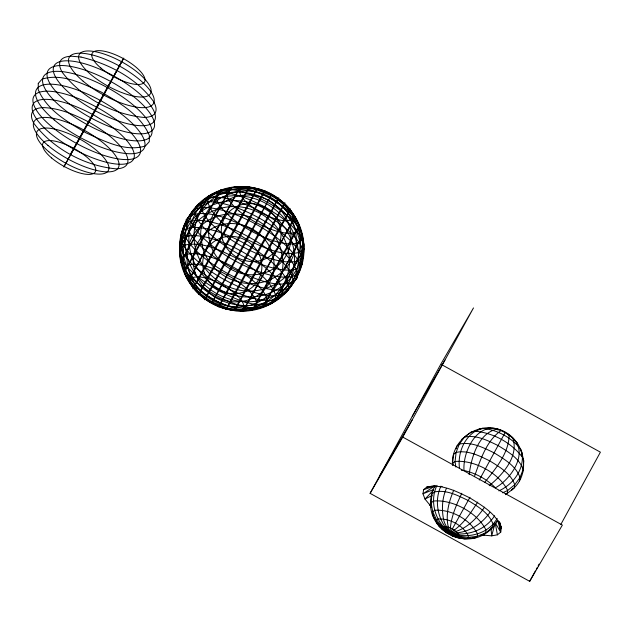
<?xml version="1.0" encoding="UTF-8"?>
<svg xmlns="http://www.w3.org/2000/svg" width="632" height="632" viewBox="0 0 632 632"><rect width="100%" height="100%" fill="white"/><g stroke="black" fill="none" stroke-linecap="round" stroke-linejoin="round"><path stroke-width="0.95" d="M484.057 533.305L484.025 535.186L491.728 535.857L497.408 534.822L500.686 532.16L501.342 528.052L499.849 522.593M469.157 474.64C471.338 457.726 477.974 433.513 496.902 429.049C523.541 434.524 533.495 473.099 511.644 490.077L512.789 488.528M511.264 436.846C530.098 451.785 511.335 478.938 495.433 487.825C486.917 479.222 475.809 473.147 464.007 470.5C462.521 450.213 479.032 418.329 503.135 431.214M431.569 507.085L424.988 499.059L422.974 493.782L423.622 489.674L426.9 487.011L434.974 485.834C413.715 528.099 473.447 560.995 497.826 520.492L500.686 532.16L495.148 522.656L497.408 534.822M452.457 464.378C450.916 440.006 478.669 420.446 501.018 430.408M522.601 472.681L522.83 470.026M522.988 468.249L523.833 460.918L522.403 457.189L520.942 449.534C511.888 437.684 497.273 429.736 482.453 428.314L475.272 431.206L471.259 431.933L461.897 439.208M434.713 487.509L434.974 485.834L423.622 489.674M452.449 465.302L453.523 454.511L456.107 452.417C467.917 449.818 479.522 455.933 489.863 460.941C499.478 466.961 510.861 473.4 514.74 484.744L514.227 487.983L505.624 494.682M456.241 448.783L456.636 446.271L459.314 444.099L464.481 437.115C476.291 434.516 487.896 440.63 498.237 445.639C507.859 451.659 519.243 458.097 523.122 469.442L520.018 477.571L519.488 480.92M506.027 494.319L507.188 493.379L507.646 490.479C499.272 473.194 474.126 459.575 455.072 461.494L452.757 463.367L453.089 465.144M521.85 454.155L522.103 452.575L519.852 448.357M494.903 523.604L491.728 535.857L490.977 528.249M474.395 476.631C480.288 460.254 486.166 440.97 501.002 430.605L505.173 432.659L512.615 437.707C519.441 456.067 502.487 474.932 489.215 485.7M505.3 432.28L479.285 480.028M431.34 497.313L432.035 495.512M437.012 485.329C430.376 498.782 433.726 515.507 443.324 526.669C449.312 531.251 454.724 539.12 463.098 538.488M440.938 486.158C432.888 503.428 439.264 524.331 453.444 536.347L464.441 538.93L475.288 537.848L477.176 536.315L485.526 532.95L492.565 527.546L493.079 524.315L497.305 518.572M446.413 488.362C442.218 497.874 441.555 508.713 443.467 518.864C444.462 525.232 449.052 529.782 451.327 535.541L457.56 537.713M453.752 490.219C448.112 503.301 444.288 519.093 450.213 532.721L457.007 536.979L458.208 536.758L466.764 538.511L468.099 537.429L477.176 536.315L477.555 533.945C469.845 519.259 451.13 509.131 434.626 510.277L432.738 511.809L432.359 514.179L437.226 523.928L445.315 531.868C463.066 537.579 484.349 531.923 494.627 515.759M89.041 122.174C74.845 114.795 59.645 108.088 43.403 107.606A54.028 18.565 28.7 0 0 34.073 123.667C53.341 148.891 84.467 165.821 116.019 168.847A54.028 18.565 28.7 0 0 125.349 152.794C116.462 139.34 102.724 130.184 89.041 122.174L93.781 112.535L123.746 58.097L96.901 107.922L63.816 166.974L93.781 112.535M461.787 493.268C456.012 505.639 450.063 518.817 450.213 532.721L449.162 534.475M70.381 154.287L121.913 61.146M370.099 493.347L440.812 364.174L473.494 307.926L402.774 437.099L370.099 493.347L529.679 581.337L562.362 525.089L402.774 437.099M529.679 581.337L535.336 571.004M536.284 569.282L537.224 567.56M538.164 565.837L539.112 564.115M560.797 524.505L600.4 452.172L441.673 364.656M469.955 497.305L450.213 532.721L447.116 533.218L441.847 529.047M485.416 532.681L484.025 535.186L482.192 534.727M431.411 501.816L429.539 505.142L431.119 504.115M412.277 416.298L444.96 360.05M379.729 475.754L412.404 419.506M477.721 502.053C470.358 513.579 462.292 525.713 450.213 532.721L443.885 530.493L439.082 526.409L437.407 523.17M484.539 507.188C476.504 519.03 465.01 530.675 450.213 532.721L442.921 529.213L442.495 528.099L436.404 521.771L436.673 520.096L432.738 511.809L431.095 502.938L431.861 494.074L434.445 491.98C446.255 489.381 457.86 495.496 468.194 500.512C477.816 506.524 489.2 512.971 493.079 524.315C480.036 537.706 457.347 539.61 442.495 528.099L443.324 526.669C449.368 526.251 456.217 529.956 459.037 535.336L458.208 536.758L450.213 532.721L442.637 527.23L436.673 520.096L438.008 519.014C449.684 518.208 462.916 525.358 468.367 535.746L468.099 537.429L458.903 536.197L450.213 532.721C465.966 534.498 481.181 524.939 489.942 512.362M489.982 529.648L491.704 527.317M484.768 482.35C495.551 468.715 508.918 453.247 509.139 435.085L507.346 433.536M433.765 489.895L424.988 499.059L431.822 495.63M496.483 521.574L497.826 520.492M434.974 485.834L422.974 493.782L433.56 489.539M498.869 490.882C511.975 484.957 522.482 471.993 522.403 457.189C511.32 442.684 493.418 432.944 475.272 431.206C463.122 438.979 457.687 454.289 459.472 468.249M502.59 492.818L507.646 490.479L514.74 484.744L520.018 477.571C516.004 465.824 504.218 459.156 494.256 452.931C483.559 447.74 471.543 441.405 459.314 444.099L456.107 452.417L455.072 461.494L455.806 467.024M505.513 494.058L507.188 493.379M474.703 537.366L472.009 538.448L468.462 538.14M428.694 486.45L426.9 487.011C441.894 483.709 456.628 491.475 469.75 497.842C481.963 505.474 496.412 513.658 501.342 528.052L499.43 521.787M487.707 428.251L490.021 427.825M480.802 535.264L483.204 534.83L485.526 532.95L485.984 530.043C477.61 512.757 452.465 499.138 433.41 501.058L431.095 502.938L430.637 505.837L431.206 507.33M440.283 486.648L442.139 486.482M479.174 428.907L484.863 428.464M497.455 429.776L499.075 429.918M461.344 470.271L464.007 470.5M450.956 534.917L453.46 536.157M447.701 533.124L449.289 534.095M515.096 440.852L517.237 442.834L517.782 444.264M509.147 434.895L510.577 436.262M435.1 519.33L433.52 517.229L432.975 514.353M499.083 521.834L500.686 532.16M94.445 110.284A57.259 19.679 28.7 0 1 65.673 60.822A57.259 19.679 28.7 0 1 152.51 108.388A57.259 19.679 28.7 0 1 95.258 110.726M86.703 124.346A61.359 21.085 28.7 0 1 55.877 71.345A61.359 21.085 28.7 0 1 148.939 122.339A61.359 21.085 28.7 0 1 87.524 124.796M90.408 117.599A60.261 20.706 28.7 0 1 60.127 65.538A60.261 20.706 28.7 0 1 151.522 115.601A60.261 20.706 28.7 0 1 91.261 118.066M107.867 86.071A40.622 13.959 28.7 0 1 87.39 50.979A40.622 13.959 28.7 0 1 149.01 84.625A40.622 13.959 28.7 0 1 108.704 86.529M38.276 83.385L38.204 89.657C46.973 110.205 67.758 122.11 86.197 132.941C104.351 141.11 125.112 152.201 145.423 145.976L149.278 141.686L149.35 135.414C140.581 114.866 119.804 102.961 101.365 92.13C83.203 83.961 62.442 72.87 42.131 79.095L38.276 83.385M186.235 219.652L186.163 225.932C194.933 246.48 215.71 258.385 234.148 269.208C252.31 277.377 273.071 288.469 293.382 282.243L297.238 277.954L297.309 271.681C288.54 251.133 267.755 239.228 249.316 228.397C231.162 220.236 210.401 209.137 190.09 215.362L186.235 219.652M181.684 233.011L179.559 253.456C185.603 271.136 203.346 281.185 218.34 290.554C234.448 298.367 252.539 307.903 270.946 303.85L287.22 291.202L296.361 278.925L301.78 264.603L303.913 244.15C297.862 226.469 280.126 216.428 265.132 207.051C249.016 199.246 230.933 189.711 212.518 193.755C198.401 203.362 185.508 215.662 181.684 233.011M184.346 244.394C178.192 272.258 197.99 300.824 225.055 307.816C251.536 315.265 282.291 299.244 288.35 271.752C294.504 243.897 274.707 215.33 247.641 208.339C221.161 200.889 190.406 216.91 184.346 244.394M195.114 225.853C188.96 253.716 208.758 282.283 235.831 289.274C262.304 296.716 293.058 280.703 299.126 253.211C305.28 225.347 285.482 196.789 258.409 189.798C231.936 182.348 201.181 198.369 195.114 225.853M282.954 260.7C283.989 281.216 269.461 300.382 249.64 305.43A48.743 45.773 30.2 0 1 189.276 272.147A48.743 45.773 30.2 0 1 220.363 215.362A48.743 45.773 30.2 0 1 280.727 248.645L282.954 260.7M208.489 197.026L207.691 202.074C213.735 219.754 231.478 229.795 246.472 239.173C262.58 246.978 280.671 256.513 299.086 252.468L303.107 249.198C301.061 204.31 247.554 174.622 208.489 197.026M275.781 295.539L274.975 300.587C235.91 322.992 182.403 293.295 180.357 248.416L184.386 245.145C202.793 241.092 220.884 250.627 237 258.441C251.994 267.818 269.73 277.859 275.781 295.539M179.456 248.621L208.52 195.952L179.456 248.621M180.886 262.146L180.744 262.588L220.789 189.837L180.886 262.146M188.652 280.316L188.47 280.885L217.124 229.748L240.365 186.606L188.652 280.316M249.016 187.064L248.818 187.68A57.812 0.474 -61.1 0 1 203.662 270.156L198.653 279.06A57.812 0.474 -61.1 0 1 211.27 254.696A57.812 0.474 -61.1 0 1 249.016 187.064M211.981 302.578L211.767 303.242L244.861 244.197L271.697 194.372L246.472 239.173L211.981 302.578M234.677 309.877L234.488 310.486A57.749 0.474 -61.1 0 0 272.195 242.933A57.749 0.474 -61.1 0 0 284.795 218.601L279.786 227.488A57.749 0.474 -61.1 0 0 234.677 309.877M243.28 310.438L243.099 311.007L271.752 259.87L294.994 216.721L243.28 310.438M263.141 306.757L263.007 307.192L302.404 235.602L263.141 306.757M275.212 301.053L303.96 248.953L275.212 301.053M228.997 191.504L198.037 248.052A48.546 0.395 -61.1 0 1 186.187 268.458A48.546 0.395 -61.1 0 1 217.147 211.91A48.546 0.395 -61.1 0 1 228.997 191.504M257.595 300.255L254.38 306.267A48.743 0.403 -61.1 0 0 266.285 285.775A48.743 0.403 -61.1 0 0 297.372 228.997A48.743 0.403 -61.1 0 0 285.467 249.482L279.581 260.1A48.743 0.403 -61.1 0 0 257.595 300.255M210.725 289.503L207.004 295.997A61.865 0.506 -61.1 0 1 224.226 263.425A61.865 0.506 -61.1 0 1 262.801 194.079L264.618 191.061A61.865 0.506 -61.1 0 1 245.587 226.651A61.865 0.506 -61.1 0 1 210.725 289.503M276.445 201.648L272.732 208.141A61.825 0.506 -61.1 0 0 237.885 270.946A61.825 0.506 -61.1 0 0 218.87 306.512L220.687 303.494A61.825 0.506 -61.1 0 0 259.238 234.196A61.825 0.506 -61.1 0 0 276.445 201.648M279.036 212.865L279.02 212.889A60.451 0.498 -61.1 0 0 244.955 274.304A60.451 0.498 -61.1 0 0 226.359 309.08L226.406 309.095A60.451 56.761 30.2 0 0 291.976 282.63A60.451 56.761 30.2 0 0 279.075 212.897A60.435 56.754 30.2 0 0 186.116 224.257A60.435 56.754 30.2 0 0 226.367 309.064A60.435 0.498 -61.1 0 0 265.835 238.359A60.435 0.498 -61.1 0 0 279.036 212.865L279.075 212.897M233.887 192.365L222.598 196.923A48.546 45.583 30.2 0 0 200.707 236.913L202.927 248.921A48.546 45.583 30.2 0 0 263.046 282.07A48.546 45.583 30.2 0 0 294.006 225.513A48.546 45.583 30.2 0 0 233.887 192.365M80.991 57.038L71.542 56.224A54.028 18.565 28.7 0 0 62.213 72.277C81.473 97.51 112.599 114.439 144.151 117.465A54.028 18.565 28.7 0 0 153.481 101.404C136.362 78.02 108.712 63.737 80.991 57.038M257.856 188.628L243.043 186.653A57.812 54.289 30.2 0 0 197.887 269.137L207.493 280.624A57.812 54.289 30.2 0 0 296.392 269.761A57.812 54.289 30.2 0 0 257.856 188.628M240.429 310.897L225.624 308.922A57.749 54.226 30.2 0 1 187.127 227.875A57.749 54.226 30.2 0 1 275.939 217.029L285.53 228.508A57.749 54.226 30.2 0 1 240.429 310.897M257.066 188.605L257.042 188.597A60.356 56.675 30.2 0 0 187.807 258.733A60.356 56.675 30.2 0 0 288.437 285.19A60.356 56.675 30.2 0 0 257.027 188.613M270.978 195.533L256.007 189.537A61.865 58.089 30.2 0 0 188.913 216.618A61.865 58.089 30.2 0 0 202.114 287.979L215.18 297.443A61.865 58.089 30.2 0 0 297.253 276.358A61.865 58.089 30.2 0 0 270.978 195.533M227.473 308.037L212.51 302.049A61.825 58.057 30.2 0 1 186.25 221.271A61.825 58.057 30.2 0 1 268.268 200.202L281.327 209.658A61.825 58.057 30.2 0 1 294.52 280.971A61.825 58.057 30.2 0 1 227.473 308.037M301.598 265.085L301.535 265.053A60.261 20.706 28.7 0 1 213.371 236.921A60.261 20.706 28.7 0 1 231.399 205.898A60.261 20.706 28.7 0 1 301.535 265.053M195.177 272.597A41.017 38.52 30.2 0 0 263.56 290.586A41.017 38.52 30.2 0 0 242.23 224.945A41.017 38.52 30.2 0 0 195.177 272.597M209.713 275.362A60.364 0.498 -61.1 0 0 256.868 189.245A60.364 0.498 -61.1 0 0 217.653 259.215A60.364 0.498 -61.1 0 0 209.713 275.362M222.677 239.899A30.368 28.519 30.2 0 0 273.3 253.219A30.368 28.519 30.2 0 0 257.508 204.626A30.368 28.519 30.2 0 0 222.677 239.899M210.606 244.971A41.799 39.247 30.2 0 0 280.284 263.299A41.799 39.247 30.2 0 0 258.551 196.418A41.799 39.247 30.2 0 0 210.606 244.971M209.208 243.367A61.359 21.085 28.7 0 0 298.983 272.005A61.359 21.085 28.7 0 0 227.56 211.775A61.359 21.085 28.7 0 0 209.208 243.367M218.656 230.451A57.259 19.679 28.7 0 0 302.42 257.177A57.259 19.679 28.7 0 0 235.775 200.976A57.259 19.679 28.7 0 0 218.656 230.451M231.099 217.455A48.04 16.511 28.7 0 0 301.385 239.883A48.04 16.511 28.7 0 0 245.469 192.72A48.04 16.511 28.7 0 0 231.099 217.455M238.975 210.914A40.622 13.959 28.7 0 0 298.407 229.882A40.622 13.959 28.7 0 0 251.125 190.003A40.622 13.959 28.7 0 0 238.975 210.914M248.826 204.318A29.838 10.254 28.7 0 0 292.482 218.253A29.838 10.254 28.7 0 0 257.745 188.96A29.838 10.254 28.7 0 0 248.826 204.318M202.177 256.213A61.359 21.085 28.7 0 0 291.945 284.858A61.359 21.085 28.7 0 0 220.528 224.621A61.359 21.085 28.7 0 0 202.177 256.213M197.555 268.995A57.259 19.679 28.7 0 0 281.319 295.721A57.259 19.679 28.7 0 0 214.675 239.512A57.259 19.679 28.7 0 0 197.555 268.995M195.928 281.69A48.04 16.511 28.7 0 0 266.222 304.118A48.04 16.511 28.7 0 0 210.298 256.955A48.04 16.511 28.7 0 0 195.928 281.69M196.773 287.995A40.622 13.959 28.7 0 0 256.205 306.962A40.622 13.959 28.7 0 0 208.923 267.083A40.622 13.959 28.7 0 0 196.773 287.995M199.594 294.243A29.838 10.254 28.7 0 0 243.249 308.179A29.838 10.254 28.7 0 0 208.513 278.886A29.838 10.254 28.7 0 0 199.594 294.243M199.262 262.62A60.332 20.73 28.7 0 0 287.528 290.783A60.332 20.73 28.7 0 0 217.305 231.557A60.332 20.73 28.7 0 0 199.262 262.62M204.128 272.274A30.036 28.211 30.2 0 0 254.206 285.443A30.036 28.211 30.2 0 0 238.588 237.379A30.036 28.211 30.2 0 0 204.128 272.274M49.596 132.72A57.259 19.679 28.7 0 0 133.368 159.454A57.259 19.679 28.7 0 0 66.723 103.245A57.259 19.679 28.7 0 0 49.596 132.72M51.634 157.976A29.838 10.254 28.7 0 0 95.29 171.904A29.838 10.254 28.7 0 0 60.561 142.611A29.838 10.254 28.7 0 0 51.634 157.976M54.218 119.938A61.359 21.085 28.7 0 0 143.993 148.583A61.359 21.085 28.7 0 0 72.569 88.354A61.359 21.085 28.7 0 0 54.218 119.938M47.977 145.423A48.04 16.511 28.7 0 0 118.263 167.851A48.04 16.511 28.7 0 0 62.347 120.688A48.04 16.511 28.7 0 0 47.977 145.423M51.311 126.345A60.332 20.73 28.7 0 0 139.577 154.508A60.332 20.73 28.7 0 0 69.354 95.29A60.332 20.73 28.7 0 0 51.311 126.345M48.814 151.727A40.622 13.959 28.7 0 0 108.254 170.687A40.622 13.959 28.7 0 0 60.964 130.808A40.622 13.959 28.7 0 0 48.814 151.727M100.867 68.051A29.838 10.254 28.7 0 0 144.523 81.978A29.838 10.254 28.7 0 0 109.794 52.685A29.838 10.254 28.7 0 0 100.867 68.051M83.14 81.188A48.04 16.511 28.7 0 0 153.434 103.616A48.04 16.511 28.7 0 0 97.51 56.453A48.04 16.511 28.7 0 0 83.14 81.188"/></g></svg>
